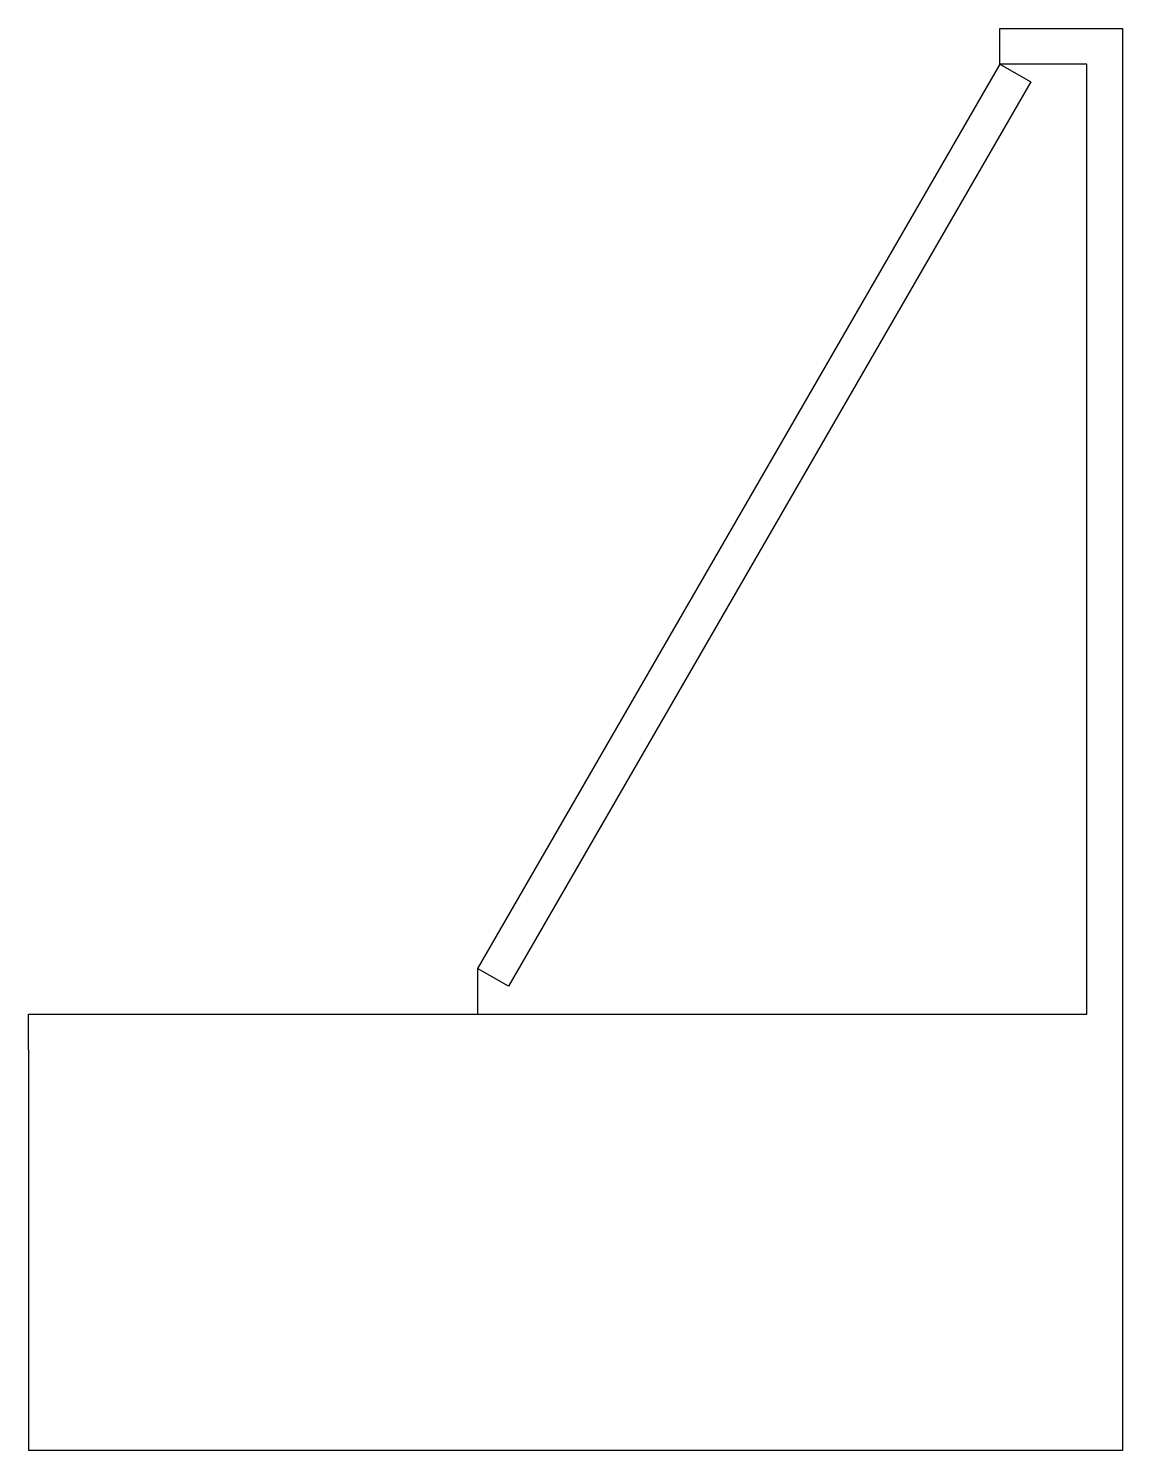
# Model space of a CAD drawing. Header units: millimetres. Extents: x -169 to 26, y -152 to 102.
import ezdxf

# ---------------------------------------------------------------- set-up
doc = ezdxf.new("R2010")
doc.units = ezdxf.units.MM
doc.layers.get('0').update_dxf_attribs({"linetype": 'CONTINUOUS'})

msp = doc.modelspace()

# ---------------------------------------------------------------- linework, layer by layer
for p, q in [((3.89, 95.36), (3.89, 101.71)), ((3.89, 101.71), (25.74, 101.71)), ((25.74, 101.71), (25.74, 95.36)), ((3.89, 95.36), (-89.11, -65.72)), ((25.74, 95.36), (25.74, -73.89)), ((-89.11, -65.72), (-89.11, -73.89)), ((-169.11, -80.24), (-169.11, -73.89)), ((-169.11, -73.89), (-89.11, -73.89)), ((25.74, -73.89), (25.74, -80.24)), ((-169.11, -80.24), (-169.11, -145.24)), ((25.74, -80.24), (25.74, -145.24)), ((-169.11, -145.24), (-169.11, -151.59)), ((25.74, -145.24), (25.74, -151.59)), ((25.74, -151.59), (-169.11, -151.59))]:
    msp.add_line(p, q)
msp.add_lwpolyline([(19.39, -73.89), (19.39, 95.36), (3.89, 95.36), (9.39, 92.19), (-83.61, -68.89), (-89.11, -65.72), (-89.11, -73.89)], close=True)

doc.saveas('drawing.dxf')
